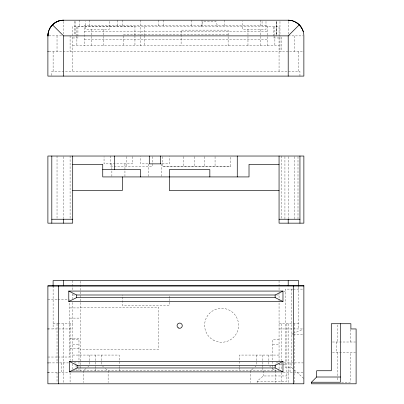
<?xml version="1.0" encoding="UTF-8"?>
<svg xmlns="http://www.w3.org/2000/svg" width="404" height="404" viewBox="0 0 404 404"><rect width="100%" height="100%" fill="white"/><g stroke="black" fill="none" stroke-linecap="round" stroke-linejoin="round"><path stroke-width="0.3" stroke-dasharray="2.02 1.52" d="M276.705 35.294L276.715 21.255M200.955 26.472L201.243 26.472L200.955 26.472L203.005 21.245L215.842 21.245L217.67 26.472L217.387 26.472L217.67 26.472M257.116 382.755L257.116 381.189L263.383 375.962L286.891 375.962M86.007 368.499L83.249 370.741L83.249 382.558M87.845 367.009L88.764 366.261M253.177 368.499L250.419 370.741L250.419 382.558M255.015 367.009L255.934 366.261M292.708 333.694L291.592 334.169L292.819 334.169M293.269 333.457L302.753 329.422M162.817 156.641L162.817 166.478L230.734 166.478L230.734 156.641M84.456 31.694L267.302 31.694M228.119 34.305L123.639 34.305L123.639 45.798M48.945 35.875L62.807 35.875M288.33 35.88L303.247 35.88M72.705 37.966L77.927 37.966L77.927 26.472M279.058 37.966L273.831 37.966L273.831 26.472M84.456 39.531L267.302 39.531M72.705 45.798L279.058 45.798M48.945 51.545L303.869 51.545M147.798 163.862L140.617 163.862L140.617 156.631M162.166 163.862L169.352 163.862L169.352 156.631M162.817 166.478L230.734 166.478M292.819 289.113L285.325 289.113L285.325 367.473L291.592 367.473L293.865 369.529M293.36 289.113L303.258 289.113M284.073 291.723L285.325 291.723M72.705 294.991L75.215 294.991M276.533 294.991L279.058 294.991M47.889 299.561L57.292 299.561M57.918 299.561L67.948 299.561M80.28 307.176L158.641 307.176L158.641 349.415L80.28 349.415M69.831 307.919L80.28 307.919M69.831 318.105L80.28 318.105M53.111 323.725L57.903 323.725M58.009 323.725L72.705 323.725M279.058 323.725L298.647 323.725M47.889 328.947L72.705 328.947M279.058 328.947L303.869 328.947M293.435 334.169L303.258 334.169M69.831 338.481L80.28 338.481M72.705 339.395L78.972 339.395L78.972 370.741M279.058 339.395L272.786 339.395L272.786 364.469M332.457 342.006L355.5 342.006M72.705 344.617L78.972 344.617M272.786 344.617L279.058 344.617M69.831 348.667L80.28 348.667M332.457 352.455L355.5 352.455M72.705 355.066L119.2 355.066L119.2 365.726M279.058 355.066L239.355 355.066L239.355 364.469M47.889 357.025L57.292 357.025M57.918 357.025L69.831 357.025L69.831 302.263M48.945 362.903L68.549 362.903M74.129 362.903L76.002 362.903L76.002 367.918M278.245 362.903L275.755 362.903L275.755 364.156M283.83 362.903L303.242 362.903M279.058 364.863L282.189 364.863M282.815 364.863L285.325 364.863M72.705 370.741L279.058 370.741M47.889 372.306L68.539 372.306M283.219 372.306L303.869 372.306M257.116 381.189L286.891 381.189L286.891 323.725M341.526 382.234L350.233 382.234L350.233 352.455M269.786 366.261L270.705 367.009M272.543 368.499L275.301 370.741L275.301 382.558M102.616 366.261L103.535 367.009M105.373 368.499L108.131 370.741L108.131 382.558M294.324 369.943L303.869 378.578M350.233 329.396L350.233 342.006M337.173 324.983L337.173 342.006M337.173 352.455L337.173 377.27M337.173 377.892L337.173 380.992M336.522 342.006L336.522 352.455M299.95 76.098L299.95 71.397L51.808 71.397L51.808 76.098M298.647 51.545L298.647 71.397M298.647 286.87L298.647 328.947M297.995 156.656L297.995 219.241M294.728 35.875L294.728 51.545M294.728 156.656L294.728 219.241M294.728 323.725L294.728 383.8M291.592 289.113L291.592 367.473M290.042 362.903L290.042 372.306M288.33 21.457L288.33 34.628M288.198 156.656L288.198 218.766M288.198 323.725L288.198 382.538M284.931 156.656L284.931 219.241M281.669 37.128L281.669 51.545M281.669 156.03L281.669 219.241M281.669 323.725L281.669 360.646M281.669 363.151L281.669 370.034M281.669 372.533L281.669 383.8M279.972 21.457L279.972 36.501M279.972 37.128L279.972 51.545M279.058 71.397L279.058 26.472L72.705 26.472L72.705 71.397M279.058 280.623L279.058 290.617M279.058 292.355L279.058 370.114M276.725 21.457L276.725 35.254M276.705 21.457L276.705 35.875M275.755 364.787L275.755 367.292M275.755 369.801L275.755 371.054M274.877 26.472L274.877 35.199M274.877 35.825L274.877 45.798M272.786 365.1L272.786 366.978M272.786 367.605L272.786 370.741M268.867 355.066L268.867 365.514M267.302 45.798L267.302 25.427L84.456 25.427L84.456 45.798M265.994 21.422L265.994 29.346L242.486 29.346L242.486 21.422M263.383 370.741L263.383 375.962M262.863 355.066L262.863 364.469M262.863 365.1L262.863 366.978M262.863 367.605L262.863 370.741M262.075 21.361L262.075 25.427M260.772 20.2L260.772 26.472M260.509 29.346L260.509 45.798M256.853 355.066L256.853 365.514M247.97 29.346L247.97 45.798M239.355 365.1L239.355 366.978M239.355 367.605L239.355 370.741M228.119 45.798L228.119 30.128L181.103 30.128L181.103 45.798M224.205 20.2L224.205 26.472M215.059 156.636L215.059 166.342M204.611 156.641L204.611 166.478M202 20.2L202 26.472M194.162 156.641L194.162 166.478M191.552 20.2L191.552 26.472M183.714 156.636L183.714 166.342M169.352 296.218L169.352 298.061M169.352 298.677L169.352 305.439L122.331 305.439L122.331 294.991M163.605 20.2L163.605 26.472M161.514 163.862L161.514 176.306M158.772 20.2L158.772 26.472M152.369 156.641L152.369 166.478L110.58 166.478L110.58 156.03M148.455 163.862L148.455 176.306M144.248 26.472L144.248 35.199M144.248 35.825L144.248 45.798M140.617 20.2L140.617 36.436M140.617 37.057L140.617 45.798M134.946 35.199L134.946 26.472L76.881 26.533L76.881 35.234M134.946 35.825L134.946 45.798M132.78 156.631L132.78 163.862L104.05 163.862L104.05 156.631M126.25 156.641L126.25 166.478M124.942 163.862L124.942 176.306M122.463 20.2L122.463 26.472M119.2 366.352L119.2 368.231M119.2 368.857L119.2 370.741M117.63 20.2L117.63 26.472M111.883 163.862L111.883 176.306M109.272 21.422L109.272 29.346L85.764 29.346L85.764 21.422M103.788 29.346L103.788 45.798M101.697 355.066L101.697 365.514M95.687 355.066L95.687 365.726M95.687 366.352L95.687 368.231M95.687 368.857L95.687 370.741M91.248 29.346L91.248 45.798M89.683 20.2L89.683 26.472M89.683 355.066L89.683 365.514M80.28 281.24L80.28 370.741M79.234 20.2L79.234 26.472M76.881 35.855L76.881 45.798M76.002 368.544L76.002 371.054M75.053 21.452L75.053 35.875M74.922 21.255L74.922 35.294M72.705 280.623L72.705 290.617M72.705 293.743L72.705 298.763M72.705 302.485L72.705 360.711M72.705 363.807L72.705 370.114M70.089 35.875L70.089 51.545M70.089 156.03L70.089 219.241M70.089 323.725L70.089 360.413M70.089 372.912L70.089 383.8M69.831 299.561L69.831 300.541M63.559 156.656L63.559 218.766M63.559 323.725L63.559 382.538M63.428 21.457L63.428 34.623M61.721 362.903L61.721 372.306M57.03 35.875L57.03 51.545M57.03 156.03L57.03 219.241M57.03 323.725L57.03 362.903M57.03 372.306L57.03 382.588M53.111 51.545L53.111 71.397M53.111 285.85L53.111 328.947M213.1 339.991A16.978 16.978 0 0 0 238.567 325.291A16.978 16.978 0 0 0 213.1 310.585A16.978 16.978 0 0 0 213.1 339.991"/><path stroke-width="0.61" d="M48.424 35.875L47.889 35.875C47.829 27.487 55.136 20.064 63.559 20.2C55.146 20.084 47.824 27.487 47.889 35.875L47.889 76.098L303.869 76.098L303.869 35.875C303.929 27.538 296.713 20.139 288.33 20.2L63.428 20.2A15.448 15.448 0 0 0 52.449 24.79L49.97 28.038M47.889 35.875L48.419 31.82M288.198 76.098L288.198 35.875L299.319 24.77M316.67 377.008L316.67 370.741L331.295 370.741L331.295 323.725L350.889 323.725L350.889 328.947L356.111 328.947L356.111 383.8L311.444 383.8L311.444 382.234L316.67 377.008L340.441 377.008M68.786 301.52L76.624 297.602L275.139 297.602L282.972 301.52L282.972 291.072L68.786 291.072L68.786 301.52L282.972 301.52M69.306 371.877L77.144 367.958L275.139 367.958L282.972 371.877L282.972 361.429L69.306 361.429L69.306 371.877L282.972 371.877M68.786 291.072L76.624 294.991L275.139 294.991L282.972 291.072M69.306 361.429L77.144 365.347L275.139 365.347L282.972 361.429M52.439 24.775L63.559 35.875L288.198 35.875M47.889 51.545L48.424 51.545M161.009 163.862L149.293 163.862L149.293 156.03M72.705 164.388L102.742 164.388L102.742 176.927L249.016 176.927L249.016 164.388L279.058 164.388M102.742 169.609L140.617 169.609L140.617 176.927M72.705 190.506L122.331 190.506L122.331 176.927M279.058 190.506L169.352 190.506L169.352 169.609L209.838 169.609L209.838 176.927M51.808 219.241L72.705 219.241M279.058 219.241L299.95 219.241M47.889 285.966L303.869 285.86M47.889 328.947L48.424 328.947M47.889 362.903L48.424 362.903M47.889 372.306L48.424 372.306M311.444 382.234L340.441 382.234L340.441 323.725M292.355 20.73L288.33 20.2C295.228 20.24 301.525 25.164 303.338 31.8M296.102 22.301L299.314 24.79L301.788 28.038M299.95 156.03L299.95 223.159M298.647 286.244L298.647 280.623L53.111 280.623L53.111 286.244M293.42 285.86L293.42 383.8M288.198 219.241L288.198 223.159M288.198 280.623L288.198 285.85M279.058 156.03L279.058 223.159L303.869 223.159L303.869 156.03L47.889 156.03L47.889 223.159L72.705 223.159L72.705 156.03M275.139 294.991L275.139 297.602M275.139 365.347L275.139 367.958M237.264 156.03L237.264 176.927M160.671 156.03L160.671 163.862M114.494 156.03L114.494 169.609M77.144 365.347L77.144 367.958M76.624 294.991L76.624 297.602M63.559 35.875L63.559 76.098M63.559 219.241L63.559 223.159M63.559 280.623L63.559 285.85M58.338 285.966L58.338 383.8M51.808 156.03L51.808 223.159M303.869 285.85L47.889 285.85L47.889 383.8L303.869 383.8L303.869 285.85M178.361 327.942A2.611 2.611 0 0 0 182.28 325.68A2.611 2.611 0 0 0 178.361 323.417A2.611 2.611 0 0 0 178.361 327.942"/></g></svg>
